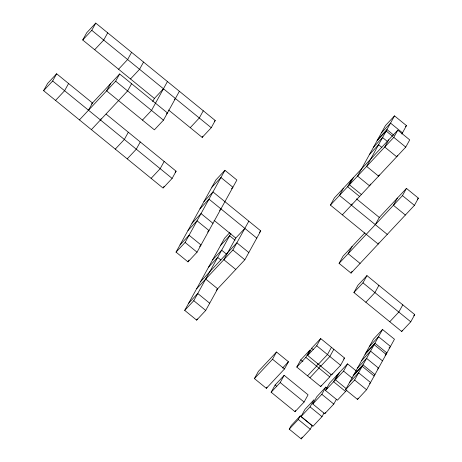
<?xml version="1.0" encoding="UTF-8"?>
<svg xmlns="http://www.w3.org/2000/svg" width="462" height="462" viewBox="0 0 462 462"><rect width="100%" height="100%" fill="white"/><g stroke="black" fill="none" stroke-linecap="round" stroke-linejoin="round"><path stroke-width="0.69" d="M106.093 114.108L176.109 171.194L172.124 178.413L163.069 188.092L43.595 90.673L47.58 83.46L56.635 73.781L92.481 103.003L88.496 110.222M43.595 90.673L52.656 80.994L56.635 73.781M152.668 101.582L154.4 98.441L82.715 39.992L86.7 32.779L95.755 23.1L215.228 120.518L211.244 127.731L202.189 137.41L168.572 109.996M82.715 39.992L91.776 30.319L95.755 23.1M68.584 83.524L64.599 90.737L55.544 100.416M107.704 32.842L103.719 40.055L94.664 49.734M110.591 83.651L106.606 90.87L154.395 129.834L163.456 120.155L179.389 91.291M79.441 119.901L115.662 81.191L119.646 73.972L167.435 112.942L166.482 113.958M131.601 52.327L127.616 59.54L118.561 69.219M100.445 119.964L101.109 118.763M131.595 83.714L127.61 90.933L91.389 129.643M143.549 62.064L139.564 69.283L130.509 78.962M128.321 132.23L124.336 139.449L115.281 149.122M167.44 81.549L151.507 110.418L142.452 120.091M140.269 141.973L136.284 149.186L127.229 158.864M164.166 161.457L160.181 168.67L151.126 178.349M203.28 110.776L199.301 117.989L190.24 127.668M163.404 187.491L164.068 186.284M202.189 137.41L202.853 136.209M176.039 252.125L215.875 179.961L224.93 170.282L236.879 180.024L197.037 252.188L187.982 261.867L176.039 252.125L185.095 242.446L224.93 170.282M187.982 261.867L188.981 260.066M205.717 279.054L217.666 288.796L205.711 310.447L196.656 320.126L184.708 310.383L224.549 238.219L229.793 232.617M184.708 310.383L193.769 300.704L230.948 233.35M244.837 228.372L235.782 238.051L223.827 259.702L235.776 269.444M196.662 288.733L232.888 250.023L248.822 221.159M196.656 320.126L197.32 318.919M216.233 290.327L244.831 259.765L260.77 230.902L212.976 191.932L203.921 201.611M378.857 242.868L378.193 244.069L330.405 205.105L334.39 197.886L397.782 130.145L409.73 139.888L405.746 147.107L342.354 214.842M343.445 188.207L339.46 195.426L387.248 234.39M351.594 179.499L347.609 186.717L359.557 196.46M353.407 177.564L349.422 184.783L361.371 194.519M401.825 134.02L406.462 125.618L394.513 115.881L366.632 166.395L378.574 176.138L379.238 174.931M254.412 378.586L258.397 371.367L276.507 352.015L288.455 361.758L284.471 368.976L266.36 388.328L254.412 378.586L272.528 359.234L276.507 352.015M351.409 205.168L352.073 203.961M388.727 139.824L384.742 147.037L396.691 156.78L397.355 155.578M330.405 205.105L393.797 137.364L397.782 130.145M370.518 184.009L369.519 185.811L357.571 176.074L385.458 125.554L394.513 115.881M266.36 388.328L267.024 387.127M375.306 224.648L379.285 217.435L406.456 188.404L418.405 198.146L414.42 205.359L351.028 273.1L339.079 263.357L343.064 256.144L364.847 232.865M271.142 392.226L275.121 385.008L284.182 375.329L308.073 394.814L304.088 402.032L295.033 411.706L271.142 392.226L280.197 382.548L284.182 375.329M352.119 246.465L348.134 253.678L360.083 263.421M331.063 374.468L329.735 376.877L320.68 386.555L296.789 367.071L300.768 359.852L309.829 350.179L310.903 351.056M351.028 273.1L352.021 271.298M296.789 367.071L305.844 357.392L309.829 350.179M307.652 355.457L311.636 348.244L320.692 338.565L344.588 358.05L340.604 365.263L331.549 374.942L307.652 355.457L316.713 345.778L320.692 338.565M397.401 198.077L393.416 205.295L405.365 215.038M339.079 263.357L402.471 195.617L406.456 188.404M353.915 292.521L357.9 285.302L366.955 275.623L414.743 314.593L410.764 321.806L401.703 331.485L353.915 292.521L362.97 282.842L366.955 275.623M317.925 363.756L316.597 366.158L307.536 375.837M320.31 365.702L318.982 368.11L309.927 377.789M295.033 411.706L295.697 410.504M331.445 347.332L327.46 354.55L318.405 364.223M289.235 429.158L291.227 425.548L300.283 415.875L312.231 425.618L310.239 429.221L301.184 438.9L289.235 429.158L298.29 419.479L300.283 415.875M333.835 349.278L329.851 356.497L320.795 366.175M301.01 416.58L304.989 409.361L314.05 399.682L310.066 406.901L301.01 416.58L312.953 426.322L322.014 416.643L324.001 413.034M320.68 386.555L321.344 385.348M336.44 399.249L333.783 404.065L324.728 413.738L312.78 403.996L316.765 396.783L325.82 387.104L327.448 388.432M378.904 285.366L374.919 292.585L365.864 302.258M331.549 374.942L332.213 373.741M312.78 403.996L321.835 394.323L325.82 387.104M346.916 390.032L337.404 400.19L325.462 390.448L329.441 383.235L347.557 363.877L356.242 370.963M301.184 438.9L302.177 437.098M337.595 374.526L333.61 381.739L345.559 391.481M339.403 372.591L335.424 379.804L346.281 388.663M325.462 390.448L343.572 371.096L347.557 363.877M324.728 413.738L325.392 412.537M345.57 389.68L373.458 339.16L382.513 329.487L394.461 339.229L366.574 389.743L357.519 399.416L345.57 389.68L354.625 380.001L382.513 329.487M402.8 304.851L398.816 312.064L389.761 321.743M357.519 399.416L358.183 398.215M401.703 331.485L402.367 330.284M91.528 104.025L119.646 73.972M154.4 98.441L163.456 88.768M174.451 99.526L175.404 98.51M214.276 121.535L215.228 120.518M175.156 172.216L176.109 171.194M211.891 187.179L220.946 177.5L232.894 187.243L231.462 188.767M199.936 208.83L208.997 199.151L256.785 238.115M191.973 223.262L201.028 213.583L212.976 223.325M187.988 230.474L197.043 220.801L208.991 230.544L207.559 232.068M180.018 244.912L189.079 235.233L201.022 244.976L199.596 246.5M219.514 210.418L220.94 208.893M220.565 245.432L229.62 235.759L235.048 240.182M212.595 259.869L221.65 250.19L226.542 254.175M208.61 267.082L217.671 257.403L220.928 260.06M200.647 281.514L236.867 242.81L248.816 252.547M188.692 303.164L197.748 293.486L209.696 303.228M259.338 232.426L260.77 230.902M381.473 132.773L390.534 123.094L402.477 132.837M377.893 139.27L386.948 129.591L394.005 135.349M377.096 140.708L386.151 131.035L392.665 136.348M373.51 147.205L382.565 137.526L387.451 141.511M369.525 154.423L378.58 144.745L381.837 147.401M405.509 126.64L406.462 125.618M417.452 199.162L418.405 198.146M282.582 368.035L288.455 361.758M343.636 359.066L344.588 358.05M369.473 346.379L378.528 336.7L390.477 346.442L389.044 347.973M365.887 352.876L374.942 343.197L386.89 352.939L385.464 354.464M365.09 354.319L374.145 344.64L386.093 354.383L385.141 355.399M361.503 360.81L370.564 351.132L382.507 360.874M357.524 368.029L366.58 358.35L378.528 368.093L377.575 369.109M353.938 374.52L362.993 364.847L374.942 374.59M353.141 375.964L362.196 366.291L374.145 376.033M349.555 382.461L358.61 372.782L370.559 382.524L369.606 383.547M413.79 315.61L414.743 314.593M393.797 137.364L405.746 147.107M402.471 195.617L414.42 205.359M356.502 198.856L379.285 217.435M91.776 30.319L211.244 127.731M115.662 81.191L163.456 120.155M362.97 282.842L410.764 321.806M52.656 80.994L172.124 178.413M214.108 220.38L235.782 238.051M232.888 250.023L244.831 259.765M316.713 345.778L340.604 365.263M354.625 380.001L366.574 389.743M343.572 371.096L352.263 378.182M185.095 242.446L197.037 252.188M311.636 348.244L313.248 349.555M305.844 357.392L329.735 376.877M300.768 359.852L302.922 361.607M321.835 394.323L333.783 404.065M272.528 359.234L284.471 368.976M193.769 300.704L205.711 310.447M280.197 382.548L304.088 402.032M310.066 406.901L322.014 416.643M275.121 385.008L276.79 386.365M298.29 419.479L310.239 429.221"/></g></svg>
